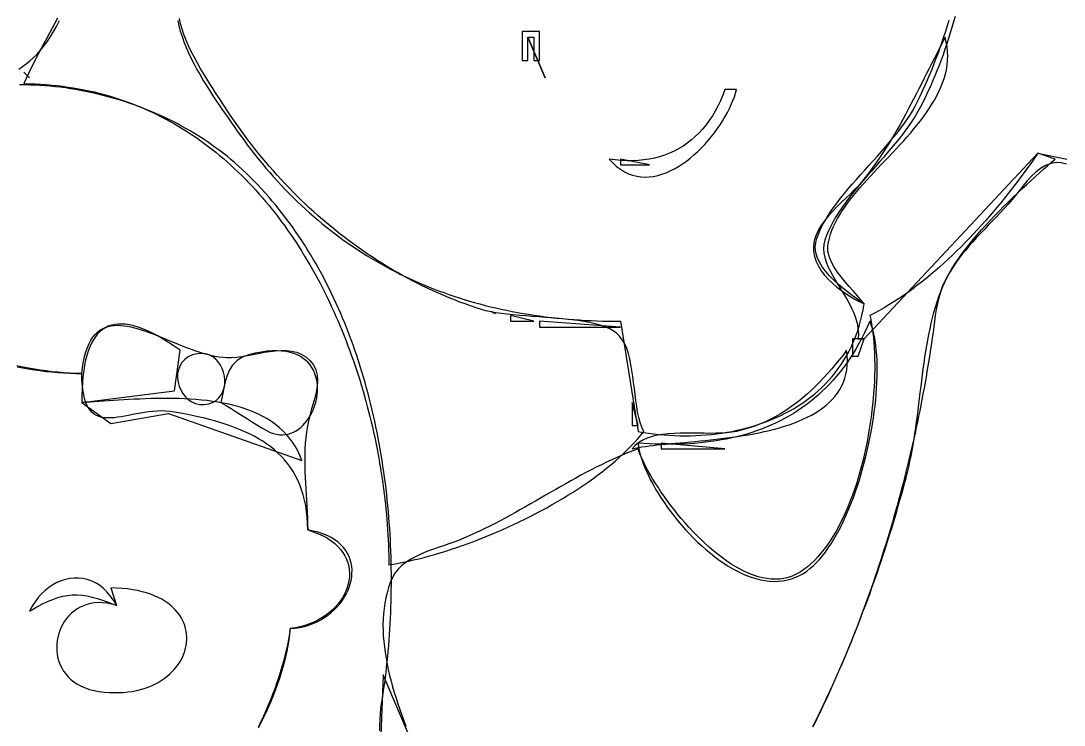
# Model space of a CAD drawing. Extents: x 0 to 1391, y 0 to 1579.
# Drawn here: x 331.5 to 511.5, y 420.3 to 541.8 of the extents above; entities that cross this region are included whole.
import ezdxf

# ---------------------------------------------------------------- set-up
doc = ezdxf.new("R2010")
doc.units = 0
for name, color, linetype in [('C11', 11, 'CONTINUOUS'), ('C13', 13, 'CONTINUOUS'), ('C141', 141, 'CONTINUOUS'), ('C17', 17, 'CONTINUOUS'), ('C21', 21, 'CONTINUOUS'), ('C213', 213, 'CONTINUOUS'), ('C23', 23, 'CONTINUOUS'), ('C231', 231, 'CONTINUOUS'), ('C250', 250, 'CONTINUOUS'), ('C251', 251, 'CONTINUOUS'), ('C27', 27, 'CONTINUOUS'), ('C33', 33, 'CONTINUOUS'), ('C35', 35, 'CONTINUOUS'), ('C41', 41, 'CONTINUOUS'), ('C43', 43, 'CONTINUOUS')]:
    doc.layers.add(name, color=color, linetype=linetype)

msp = doc.modelspace()

# ---------------------------------------------------------------- linework, layer by layer
at = {"layer": 'C11'}
for points in [[(507, 519), (506.475, 518.2384), (505.9379, 517.4719), (505.3889, 516.701), (504.8283, 515.9264), (504.2563, 515.1489), (503.673, 514.3691), (503.0788, 513.5878), (502.4739, 512.8056), (501.8585, 512.0231), (501.2328, 511.2412), (500.5971, 510.4604), (499.9516, 509.6815), (499.2965, 508.9051), (498.632, 508.132), (497.9585, 507.3628), (497.276, 506.5982), (496.5849, 505.839), (495.8854, 505.0857), (495.1776, 504.3391), (494.4619, 503.5999), (493.7385, 502.8688), (493.0076, 502.1464), (492.2693, 501.4334), (491.5241, 500.7306), (490.772, 500.0386), (490.0133, 499.3581), (489.2483, 498.6898), (488.4772, 498.0344), (487.7002, 497.3926), (486.9175, 496.765), (486.1294, 496.1524), (485.336, 495.5554), (484.5377, 494.9747), (483.7347, 494.4111), (482.9271, 493.8651), (482.1153, 493.3376), (481.2994, 492.8291), (480.4797, 492.3405), (479.6564, 491.8722), (478.8297, 491.4252), (478, 491), (478.1565, 490.2916), (478.2969, 489.5506), (478.4213, 488.7784), (478.5296, 487.9766), (478.6219, 487.1469), (478.698, 486.2908), (478.7581, 485.41), (478.802, 484.506), (478.8298, 483.5804), (478.8415, 482.6348), (478.8371, 481.6709), (478.8164, 480.6902), (478.7797, 479.6943), (478.7267, 478.6847), (478.6575, 477.6632), (478.5722, 476.6313), (478.4707, 475.5906), (478.3529, 474.5426), (478.2189, 473.4891), (478.0687, 472.4315), (477.9022, 471.3714), (477.7195, 470.3106), (477.5204, 469.2505), (477.3052, 468.1928), (477.0736, 467.139), (476.8257, 466.0908), (476.5615, 465.0497), (476.281, 464.0173), (475.9842, 462.9953), (475.671, 461.9853), (475.3415, 460.9887), (474.9956, 460.0073), (474.6333, 459.0426), (474.2547, 458.0962), (473.8596, 457.1697), (473.4482, 456.2647), (473.0203, 455.3828), (472.576, 454.5256), (472.1153, 453.6947), (471.6382, 452.8916), (471.1445, 452.1181), (470.6345, 451.3756), (470.1079, 450.6658), (469.5648, 449.9903), (469.0053, 449.3506), (468.4292, 448.7484), (467.8367, 448.1853), (467.2276, 447.6627), (466.6019, 447.1825), (465.9598, 446.7461), (465.2858, 446.3601), (464.5972, 446.0486), (463.8953, 445.8091), (463.1812, 445.6392), (462.456, 445.5364), (461.721, 445.4981), (460.9773, 445.522), (460.2262, 445.6055), (459.4688, 445.7461), (458.7063, 445.9415), (457.9398, 446.189), (457.1707, 446.4863), (456.3999, 446.8309), (455.6288, 447.2203), (454.8585, 447.6519), (454.0902, 448.1234), (453.3251, 448.6323), (452.5644, 449.1761), (451.8092, 449.7522), (451.0607, 450.3583), (450.3202, 450.9919), (449.5888, 451.6505), (448.8676, 452.3315), (448.1579, 453.0326), (447.4609, 453.7513), (446.7777, 454.485), (446.1095, 455.2314), (445.4575, 455.9879), (444.8229, 456.752), (444.2069, 457.5213), (443.6106, 458.2934), (443.0353, 459.0656), (442.4821, 459.8356), (441.9522, 460.6009), (441.4468, 461.3591), (440.967, 462.1075), (440.5141, 462.8438), (440.0893, 463.5655), (439.6937, 464.2701), (439.3285, 464.9551), (438.9948, 465.618), (438.694, 466.2565), (438.4271, 466.8679), (438.1954, 467.4499), (438, 468), (437.0787, 467.6529), (436.1637, 467.2895), (435.2544, 466.9104), (434.3507, 466.5168), (433.4519, 466.1095), (432.5579, 465.6895), (431.6682, 465.2577), (430.7824, 464.8151), (429.9002, 464.3625), (429.0212, 463.901), (428.145, 463.4315), (427.2713, 462.9549), (426.3997, 462.4722), (425.5298, 461.9842), (424.6613, 461.492), (423.7937, 460.9965), (422.9267, 460.4986), (422.06, 459.9992), (421.1931, 459.4994), (420.3257, 458.9999), (419.4574, 458.5019), (418.5879, 458.0062), (417.7167, 457.5137), (416.8435, 457.0255), (415.9679, 456.5424), (415.0896, 456.0653), (414.2082, 455.5953), (413.3233, 455.1332), (412.4345, 454.68), (411.5415, 454.2367), (410.6439, 453.8042), (409.7413, 453.3833), (408.8334, 452.9752), (407.9197, 452.5806), (407, 452.2006), (406.2091, 451.8991), (405.3517, 451.598), (404.4435, 451.291), (403.5002, 450.9721), (402.5375, 450.635), (401.5713, 450.2737), (400.6173, 449.882), (399.6912, 449.4539), (398.8088, 448.9831), (397.9858, 448.4636), (397.2381, 447.8891), (396.5812, 447.2537), (396.0311, 446.5512), (395.6034, 445.7754)], [(468.1918, 420.1234), (468.6342, 421.0144), (469.0721, 421.9071), (469.5057, 422.8018), (469.9349, 423.6983), (470.3597, 424.5966), (470.7802, 425.4968), (471.1964, 426.3989), (471.6084, 427.3028), (472.016, 428.2086), (472.4194, 429.1162), (472.8185, 430.0256), (473.2135, 430.9369), (473.6042, 431.85), (473.9908, 432.765), (474.3731, 433.6818), (474.7514, 434.6004), (475.1255, 435.5209), (475.4956, 436.4432), (475.8615, 437.3673), (476.2234, 438.2933), (476.5812, 439.221), (476.935, 440.1506), (477.2848, 441.082), (477.6306, 442.0152), (477.9724, 442.9502), (478.3103, 443.887), (478.6442, 444.8257), (478.9742, 445.7661), (479.3003, 446.7084), (479.6226, 447.6524), (479.9409, 448.5982), (480.2555, 449.5459), (480.5662, 450.4953), (480.8731, 451.4465), (481.1762, 452.3995), (481.4756, 453.3543), (481.7712, 454.3109), (482.0631, 455.2693), (482.3513, 456.2294), (482.6357, 457.1913), (482.9165, 458.155), (483.1937, 459.1204), (483.4672, 460.0877), (483.7371, 461.0567), (484.0034, 462.0274), (484.2662, 463), (484.502, 463.9169), (484.7223, 464.8471), (484.9283, 465.7896), (485.1212, 466.7435), (485.3021, 467.7079), (485.4721, 468.6818), (485.6325, 469.6643), (485.7844, 470.6544), (485.929, 471.6512), (486.0674, 472.6537), (486.2008, 473.6611), (486.3304, 474.6723), (486.4572, 475.6865), (486.5826, 476.7027), (486.7076, 477.7199), (486.8335, 478.7373), (486.9613, 479.7539), (487.0922, 480.7687), (487.2275, 481.7808), (487.3682, 482.7892), (487.5155, 483.7931), (487.6707, 484.7915), (487.8348, 485.7834), (488.009, 486.7679), (488.1945, 487.7441), (488.3925, 488.711), (488.604, 489.6677), (488.8304, 490.6133), (489.0727, 491.5468), (489.3321, 492.4672), (489.6097, 493.3737), (489.9068, 494.2653), (490.2245, 495.141), (490.564, 496), (490.9063, 496.7749), (491.2972, 497.5617), (491.734, 498.3587), (492.2139, 499.1647), (492.734, 499.9781), (493.2915, 500.7976), (493.8837, 501.6216), (494.5078, 502.4488), (495.1608, 503.2777), (495.8401, 504.1068), (496.5428, 504.9348), (497.2661, 505.7602), (498.0072, 506.5816), (498.7634, 507.3974), (499.5317, 508.2064), (500.3095, 509.007), (501.0938, 509.7978), (501.8819, 510.5773), (502.6711, 511.3442), (503.4584, 512.097), (504.2411, 512.8342), (505.0164, 513.5545), (505.7814, 514.2563), (506.5334, 514.9383), (507.2696, 515.599), (507.9872, 516.2369), (508.6833, 516.8507), (509.3551, 517.4388), (510, 518), (507, 519)], [(511.9502, 517.1365), (511.0611, 517.3277), (510.1697, 517.3788), (509.2148, 517.2375), (508.3072, 516.8907), (507.4453, 516.3741), (506.6277, 515.7232), (505.8529, 514.9739), (505.1195, 514.1617), (504.4262, 513.3225), (503.7714, 512.4919), (503.1537, 511.7055), (502.5717, 510.9992), (501.8904, 510.2236), (501.2034, 509.466), (500.513, 508.7236), (499.8216, 507.9939), (499.1316, 507.2743), (498.4453, 506.5622), (497.7652, 505.855), (497.0936, 505.1501), (496.4328, 504.4449), (495.7854, 503.7368), (495.1536, 503.0232), (494.5399, 502.3015), (493.9466, 501.569), (493.376, 500.8233), (492.8307, 500.0617), (492.3129, 499.2817), (491.8251, 498.4805), (491.3696, 497.6556), (490.9488, 496.8044), (490.5651, 495.9244), (490.2209, 495.0129), (489.9185, 494.0673), (489.6603, 493.085), (489.4488, 492.0634), (489.2863, 491)], [(489.2862, 491), (489.1623, 490.037), (489.0343, 489.0736), (488.902, 488.1096), (488.7656, 487.1452), (488.625, 486.1804), (488.4802, 485.2151), (488.3311, 484.2496), (488.1779, 483.2837), (488.0204, 482.3176), (487.8587, 481.3513), (487.6928, 480.3848), (487.5227, 479.4181), (487.3484, 478.4514), (487.1698, 477.4846), (486.987, 476.5178), (486.7999, 475.551), (486.6087, 474.5843), (486.4131, 473.6176), (486.2134, 472.6512), (486.0093, 471.6849), (485.8011, 470.7188), (485.5886, 469.753), (485.3718, 468.7875), (485.1507, 467.8224), (484.9254, 466.8577), (484.6959, 465.8933), (484.462, 464.9295), (484.2239, 463.9661), (483.9816, 463.0033), (483.7349, 462.0411), (483.4839, 461.0796), (483.2287, 460.1187), (482.9692, 459.1585), (482.7054, 458.199), (482.4373, 457.2404), (482.1649, 456.2826), (481.8882, 455.3256), (481.6072, 454.3696), (481.3219, 453.4145), (481.0322, 452.4604), (480.7383, 451.5074), (480.4401, 450.5554), (480.1375, 449.6045), (479.8306, 448.6548), (479.5194, 447.7063), (479.2038, 446.7591), (478.884, 445.8131), (478.5597, 444.8684), (478.2312, 443.9251), (477.8983, 442.9832), (477.5611, 442.0427), (477.2195, 441.1037), (476.8736, 440.1662), (476.5233, 439.2303), (476.1686, 438.2959), (475.8096, 437.3632), (475.4463, 436.4322), (475.0785, 435.503), (474.7064, 434.5754), (474.33, 433.6497), (473.9491, 432.7258), (473.5639, 431.8038), (473.1743, 430.8838), (472.7803, 429.9657), (472.3819, 429.0496), (471.9792, 428.1355), (471.572, 427.2235), (471.1604, 426.3137), (470.7445, 425.406), (470.3241, 424.5005), (469.8994, 423.5973), (469.4702, 422.6963), (469.0366, 421.7977), (468.5986, 420.9014), (468.1562, 420.0076)], [(395.6033, 445.7754), (395.2531, 444.925), (394.9492, 444.0599), (394.6899, 443.1808), (394.4738, 442.2886), (394.2994, 441.3842), (394.1651, 440.4685), (394.0694, 439.5423), (394.0109, 438.6065), (393.9879, 437.6619), (393.999, 436.7095), (394.0428, 435.75), (394.1175, 434.7844), (394.2219, 433.8135), (394.3543, 432.8382), (394.5132, 431.8593), (394.6971, 430.8777), (394.9045, 429.8944), (395.1339, 428.91), (395.3838, 427.9256), (395.6526, 426.942), (395.9389, 425.96), (396.2412, 424.9805), (396.5578, 424.0044), (396.8874, 423.0326), (397.2284, 422.0658), (397.5792, 421.1051), (397.9385, 420.1512)]]:
    msp.add_lwpolyline(points, dxfattribs=at)
at = {"layer": 'C13'}
for points in [[(393.4269, 419.3713), (393.4497, 420.3676), (393.4895, 421.3334), (393.5506, 422.2639), (393.6372, 423.1543), (393.7538, 424), (393.8944, 424.8899), (394.0293, 425.7849), (394.1582, 426.6847), (394.2813, 427.5893), (394.3984, 428.4986), (394.5095, 429.4122), (394.6146, 430.3302), (394.7136, 431.2523), (394.8064, 432.1785), (394.8931, 433.1085), (394.9735, 434.0422), (395.0477, 434.9795), (395.1156, 435.9202), (395.1771, 436.8643), (395.2321, 437.8114), (395.2808, 438.7615), (395.3229, 439.7145), (395.3585, 440.6701), (395.3875, 441.6283), (395.4099, 442.5889), (395.4256, 443.5518), (395.4346, 444.5167), (395.4368, 445.4836), (395.4322, 446.4524), (395.4207, 447.4228), (395.4024, 448.3947), (395.3771, 449.3679), (395.3448, 450.3425), (395.3054, 451.318), (395.259, 452.2945), (395.2055, 453.2718), (395.1447, 454.2498), (395.0768, 455.2282), (395.0016, 456.207), (394.9191, 457.1859), (394.8292, 458.165), (394.7319, 459.1439), (394.6272, 460.1226), (394.515, 461.1009), (394.3953, 462.0786), (394.268, 463.0557), (394.1331, 464.0319), (393.9905, 465.0072), (393.8401, 465.9814), (393.682, 466.9542), (393.5162, 467.9257), (393.3424, 468.8956), (393.1608, 469.8638), (392.9712, 470.8301), (392.7737, 471.7944), (392.5681, 472.7566), (392.3544, 473.7165), (392.1326, 474.6739), (391.9027, 475.6288), (391.6645, 476.5809), (391.4181, 477.5301), (391.1634, 478.4763), (390.9003, 479.4193), (390.6289, 480.359), (390.349, 481.2953), (390.0606, 482.2279), (389.7637, 483.1567), (389.4582, 484.0816), (389.1441, 485.0025), (388.8213, 485.9192), (388.4899, 486.8315), (388.1497, 487.7393), (387.8007, 488.6425), (387.4428, 489.5409), (387.076, 490.4344), (386.7004, 491.3227), (386.3157, 492.2059), (385.922, 493.0836), (385.5193, 493.9559), (385.1074, 494.8224), (384.6864, 495.6832), (384.2562, 496.538), (383.8167, 497.3866), (383.3679, 498.2291), (382.9098, 499.0651), (382.4423, 499.8945), (381.9654, 500.7173), (381.479, 501.5332), (380.9831, 502.3421), (380.4776, 503.1439), (379.9625, 503.9384), (379.4378, 504.7255), (378.9033, 505.5049), (378.3591, 506.2767), (377.8051, 507.0406), (377.2413, 507.7965), (376.6676, 508.5442), (376.084, 509.2836), (375.4904, 510.0145), (374.8868, 510.7368), (374.2731, 511.4504), (373.6493, 512.1551), (373.0154, 512.8507), (372.3712, 513.5372), (371.7169, 514.2143), (371.0522, 514.8819), (370.3772, 515.5399), (369.6918, 516.1881), (368.9961, 516.8264), (368.3689, 517.3825), (367.7297, 517.9289), (367.0787, 518.4656), (366.4161, 518.9923), (365.7423, 519.5091), (365.0576, 520.0157), (364.3622, 520.5122), (363.6566, 520.9983), (362.9409, 521.4739), (362.2155, 521.9391), (361.4807, 522.3936), (360.7368, 522.8373), (359.984, 523.2702), (359.2227, 523.6922), (358.4533, 524.103), (357.6759, 524.5027), (356.8908, 524.8912), (356.0985, 525.2682), (355.2991, 525.6337), (354.4931, 525.9877), (353.6806, 526.3299), (352.862, 526.6603), (352.0375, 526.9788), (351.2076, 527.2853), (350.3724, 527.5797), (349.5324, 527.8618), (348.6877, 528.1316), (347.8387, 528.3889), (346.9857, 528.6337), (346.1289, 528.8658), (345.2688, 529.0851), (344.4055, 529.2916), (343.5395, 529.485), (342.6709, 529.6654), (341.8001, 529.8326), (340.9274, 529.9865), (340.0531, 530.127), (339.1774, 530.254), (338.3008, 530.3674), (337.4234, 530.467), (336.5457, 530.5528), (335.6678, 530.6247), (334.7901, 530.6825), (333.9129, 530.7261), (333.0365, 530.7556), (332.1612, 530.7706), (331.2872, 530.7712)], [(330.8377, 482.1445), (331.8348, 481.9575), (332.8348, 481.7855), (333.8377, 481.629), (334.844, 481.4885), (335.8538, 481.3646), (336.8673, 481.2579), (337.8848, 481.1687), (338.9066, 481.0979), (339.9329, 481.0457), (340.9639, 481.0129), (342, 481), (342.1316, 482.0662), (342.2969, 483.046), (342.4948, 483.9424), (342.7243, 484.7581), (342.9845, 485.496), (343.2744, 486.1589), (343.5929, 486.7497), (343.9389, 487.2711), (344.3117, 487.726), (344.71, 488.1173), (345.133, 488.4478), (345.5796, 488.7203), (346.0488, 488.9376), (346.5396, 489.1027), (347.051, 489.2182), (347.582, 489.2872), (348.1316, 489.3123), (348.6988, 489.2964), (349.2826, 489.2424), (349.882, 489.1531), (350.496, 489.0314), (351.1236, 488.88), (351.7637, 488.7018), (352.4154, 488.4997), (353.0777, 488.2764), (353.7496, 488.0349), (354.4301, 487.7779), (355.1181, 487.5082), (355.8127, 487.2288), (356.5128, 486.9424), (357.2175, 486.6519), (357.9257, 486.3602), (358.6365, 486.07), (359.3489, 485.7842), (360.0618, 485.5056), (360.7742, 485.237), (361.4852, 484.9814), (362.1937, 484.7415), (362.8987, 484.5201), (363.5993, 484.3202), (364.2944, 484.1445), (364.983, 483.9958), (365.6641, 483.8771), (366.3368, 483.7911), (367, 483.7407), (367.8398, 483.7412), (368.7188, 483.8113), (369.6304, 483.9351), (370.5678, 484.0968), (371.5244, 484.2806), (372.4933, 484.4709), (373.468, 484.6518), (374.4418, 484.8076), (375.4078, 484.9225), (376.3595, 484.9808), (377.2901, 484.9666), (378.193, 484.8643), (379.0614, 484.6579), (379.8886, 484.3319), (380.6679, 483.8704), (381.3927, 483.2577), (382.0135, 482.4765), (382.4159, 481.6206), (382.6304, 480.7059), (382.6874, 479.7485), (382.6172, 478.7643), (382.4503, 477.7692), (382.2172, 476.7792), (381.9482, 475.8104), (381.6737, 474.8786), (381.4243, 474), (381.1731, 472.9786), (380.9668, 471.9655), (380.8019, 470.9596), (380.675, 469.9599), (380.5826, 468.9654), (380.5213, 467.9751), (380.4876, 466.9881), (380.4782, 466.0033), (380.4895, 465.0198), (380.5181, 464.0365), (380.5606, 463.0525), (380.6136, 462.0668), (380.6735, 461.0784), (380.737, 460.0862), (380.8006, 459.0894), (380.8609, 458.0868), (380.9144, 457.0776), (380.9577, 456.0607), (380.9874, 455.0352), (381, 454), (381.9599, 453.6985), (382.8458, 453.3576), (383.659, 452.98), (384.4007, 452.5682), (385.0722, 452.1249), (385.6748, 451.6527), (386.2098, 451.1542), (386.6784, 450.632), (387.0818, 450.0887), (387.4214, 449.527), (387.6985, 448.9493), (387.9142, 448.3585), (388.0699, 447.757), (388.1668, 447.1475), (388.2063, 446.5326), (388.1895, 445.915), (388.1177, 445.2971), (387.9922, 444.6817), (387.8144, 444.0713), (387.5853, 443.4686), (387.3064, 442.8762), (386.9789, 442.2967), (386.604, 441.7326), (386.1831, 441.1867), (385.7173, 440.6616), (385.208, 440.1597), (384.6565, 439.6838), (384.0639, 439.2365), (383.4317, 438.8204), (382.7609, 438.438), (382.053, 438.0921), (381.3092, 437.7852), (380.5307, 437.5199), (379.7188, 437.2988), (378.8748, 437.1247), (378, 437), (377.8516, 436.0645), (377.6827, 435.1253), (377.4936, 434.183), (377.2845, 433.238), (377.056, 432.2909), (376.8084, 431.3421), (376.5421, 430.3923), (376.2574, 429.4418), (375.9548, 428.4913), (375.6346, 427.5412), (375.2972, 426.592), (374.9429, 425.6443), (374.5722, 424.6986), (374.1855, 423.7554), (373.7831, 422.8152), (373.3654, 421.8785), (372.9327, 420.9458), (372.4855, 420.0177)]]:
    msp.add_lwpolyline(points, dxfattribs=at)
at = {"layer": 'C141'}
msp.add_lwpolyline([(331.1224, 533.5141), (331.771, 533.9416), (332.4072, 534.4063), (333.0313, 534.9117), (333.6437, 535.4614), (334.2448, 536.0591), (334.8348, 536.7084), (335.4142, 537.4129), (335.9833, 538.1761), (336.5424, 539.0017), (337.092, 539.8932), (337.6323, 540.8544), (338.1637, 541.8888)], dxfattribs=at)
at = {"layer": 'C17'}
for points in [[(470.77, 503), (470.8748, 503.6814), (471.0268, 504.3601), (471.2236, 505.0363), (471.4632, 505.7102), (471.7434, 506.3822), (472.0619, 507.0523), (472.4167, 507.7208), (472.8056, 508.388), (473.2263, 509.054), (473.6768, 509.7192), (474.1548, 510.3836), (474.6583, 511.0476), (475.1849, 511.7114), (475.7327, 512.3752), (476.2993, 513.0392), (476.8826, 513.7037), (477.4805, 514.3688), (478.0908, 515.0348), (478.7114, 515.702), (479.34, 516.3705), (479.9745, 517.0406), (480.6127, 517.7125), (481.2524, 518.3865), (481.8916, 519.0627), (482.528, 519.7414), (483.1594, 520.4228), (483.7837, 521.1071), (484.3988, 521.7946), (485.0024, 522.4855), (485.5924, 523.18), (486.1666, 523.8784), (486.7229, 524.5808), (487.259, 525.2875), (487.7729, 525.9987), (488.2623, 526.7147), (488.7251, 527.4356), (489.1592, 528.1618), (489.5622, 528.8933), (489.9322, 529.6305), (490.2669, 530.3736), (490.5641, 531.1228), (490.8217, 531.8783), (491.0376, 532.6404), (491.2095, 533.4092), (491.3352, 534.1851), (491.4127, 534.9682), (491.4397, 535.7587), (491.4141, 536.5569), (491.3337, 537.3631), (491.1964, 538.1773), (491, 539)], [(491, 539), (490.5266, 538.1053), (490.06, 537.2108), (489.599, 536.3167), (489.1428, 535.4233), (488.6904, 534.5307), (488.2409, 533.6393), (487.7934, 532.7492), (487.3469, 531.8607), (486.9004, 530.9741), (486.453, 530.0896), (486.0039, 529.2073), (485.5519, 528.3277), (485.0963, 527.4508), (484.6361, 526.5771), (484.1702, 525.7066), (483.6978, 524.8396), (483.218, 523.9764), (482.7298, 523.1172), (482.2322, 522.2623), (481.7243, 521.4118), (481.2052, 520.5661), (480.674, 519.7254), (480.1296, 518.8899), (479.5712, 518.0599), (478.9978, 517.2355), (478.4084, 516.4171), (477.8022, 515.6049), (477.1782, 514.7991), (476.5355, 514)], [(476.5354, 514), (475.9589, 513.3396), (475.3067, 512.6575), (474.597, 511.9543), (473.8482, 511.2306), (473.0787, 510.4869), (472.3069, 509.724), (471.5512, 508.9424), (470.83, 508.1428), (470.1616, 507.3257), (469.5644, 506.4917), (469.0569, 505.6416), (468.6574, 504.7758), (468.3844, 503.8951), (468.2561, 503), (468.2785, 502.088), (468.4391, 501.2025), (468.7243, 500.3454), (469.1208, 499.5187), (469.6152, 498.7244), (470.1941, 497.9645), (470.8442, 497.241), (471.552, 496.5558), (472.3043, 495.9109), (473.0875, 495.3084), (473.8883, 494.7501), (474.6933, 494.2382), (475.4892, 493.7745), (476.2625, 493.3611), (477, 493), (476.4757, 493.6903), (475.8588, 494.4226), (475.1772, 495.192), (474.4591, 495.9937), (473.7326, 496.823), (473.0256, 497.6751), (472.3665, 498.5453), (471.7831, 499.4287), (471.3037, 500.3207), (470.9564, 501.2164), (470.7691, 502.111), (470.7701, 503)]]:
    msp.add_lwpolyline(points, dxfattribs=at)
at = {"layer": 'C21'}
for points in [[(358.5953, 541.8728), (358.7772, 540.9746), (359.0158, 540.0594), (359.3067, 539.1304), (359.6452, 538.1907), (360.0269, 537.2433), (360.4472, 536.2915), (360.9015, 535.3383), (361.3854, 534.3869), (361.8943, 533.4403), (362.4237, 532.5018), (362.969, 531.5743), (363.5257, 530.6612), (364.0892, 529.7654), (364.6551, 528.89), (365.2187, 528.0384), (365.7756, 527.2134), (366.3213, 526.4183), (366.8511, 525.6562), (367.3605, 524.9302), (367.8451, 524.2434), (368.3002, 523.5989), (368.7214, 523), (369.3325, 522.1375), (369.9495, 521.2875), (370.5725, 520.4499), (371.2014, 519.6247), (371.8362, 518.8118), (372.4768, 518.0113), (373.1234, 517.2229), (373.7757, 516.4468), (374.434, 515.6829), (375.098, 514.931), (375.7678, 514.1913), (376.4434, 513.4636), (377.1247, 512.7479), (377.8118, 512.0442), (378.5046, 511.3524), (379.2031, 510.6725), (379.9074, 510.0044), (380.6172, 509.3482), (381.3328, 508.7037), (382.054, 508.0709), (382.7808, 507.4498), (383.5132, 506.8403), (384.2512, 506.2424), (384.9948, 505.6561), (385.7439, 505.0813), (386.4986, 504.518), (387.2588, 503.9661), (388.0245, 503.4255), (388.7956, 502.8964), (389.5723, 502.3785), (390.3544, 501.8719), (391.1419, 501.3766), (391.9349, 500.8924), (392.7332, 500.4194), (393.537, 499.9575), (394.3461, 499.5066), (395.1605, 499.0668), (395.9803, 498.6379), (396.8054, 498.22), (397.6358, 497.813), (398.4715, 497.4168), (399.3124, 497.0315), (400.1586, 496.657), (401.01, 496.2931), (401.8666, 495.94), (402.7285, 495.5975), (403.5955, 495.2657), (404.4677, 494.9444), (405.345, 494.6336), (406.2274, 494.3333), (407.115, 494.0435), (408.0076, 493.7641), (408.9053, 493.4951), (409.8081, 493.2363), (410.7159, 492.9879), (411.6288, 492.7497), (412.5466, 492.5217), (413.4694, 492.3039), (414.3973, 492.0962), (415.33, 491.8986), (416.2677, 491.711), (417.2104, 491.5334), (418.1579, 491.3658), (419.1103, 491.2081), (420.0676, 491.0603), (421.0298, 490.9223), (421.9968, 490.7941), (422.9686, 490.6756), (423.9452, 490.5669), (424.9266, 490.4678), (425.9127, 490.3783), (426.9037, 490.2985), (427.8993, 490.2282), (428.8997, 490.1674), (429.9047, 490.1161), (430.9145, 490.0741), (431.9289, 490.0416), (432.9479, 490.0184), (433.9716, 490.0046), (435, 490), (438, 471), (438.8883, 470.8444), (439.782, 470.7065), (440.6801, 470.5865), (441.5822, 470.4844), (442.4874, 470.4005), (443.3952, 470.3347), (444.3048, 470.2873), (445.2156, 470.2584), (446.1269, 470.248), (447.0379, 470.2564), (447.9481, 470.2836), (448.8568, 470.3297), (449.7632, 470.3949), (450.6667, 470.4794), (451.5666, 470.5831), (452.4622, 470.7063), (453.3529, 470.8491), (454.238, 471.0115), (455.1168, 471.1938), (455.9886, 471.3961), (456.8527, 471.6183), (457.7085, 471.8608), (458.5553, 472.1236), (459.3924, 472.4069), (460.2191, 472.7107), (461.0348, 473.0351), (461.8387, 473.3804), (462.6302, 473.7467), (463.4086, 474.1339), (464.1733, 474.5424), (464.9235, 474.9721), (465.6586, 475.4233), (466.3779, 475.896), (467.0808, 476.3904), (467.7664, 476.9066), (468.4343, 477.4447), (469.0836, 478.0049), (469.7137, 478.5872), (470.3239, 479.1918), (470.9136, 479.8188), (471.4821, 480.4684), (472.0286, 481.1406), (472.5526, 481.8356), (473.0533, 482.5535), (473.53, 483.2944), (473.9822, 484.0585), (474.409, 484.8459), (474.8099, 485.6566), (475.184, 486.4909), (475.5309, 487.3489), (475.8497, 488.2306), (476.1399, 489.1362), (476.4007, 490.0658), (476.6314, 491.0195), (476.8314, 491.9975), (477, 493), (476.3837, 493.4345), (475.6932, 493.9262), (474.9477, 494.4706), (474.1664, 495.0635), (473.3684, 495.7008), (472.5727, 496.3781), (471.7987, 497.0912), (471.0653, 497.8358), (470.3918, 498.6078), (469.7974, 499.4029), (469.3011, 500.2167), (468.9221, 501.0452), (468.6796, 501.884), (468.5926, 502.7288), (468.6805, 503.5756), (468.8683, 504.3006), (469.1205, 505.037), (469.4329, 505.784), (469.8016, 506.5407), (470.2224, 507.3063), (470.6912, 508.0801), (471.2039, 508.8613), (471.7565, 509.6489), (472.3449, 510.4423), (472.965, 511.2406), (473.6128, 512.0431), (474.2841, 512.8488), (474.9748, 513.657), (475.6809, 514.467), (476.3983, 515.2778), (477.123, 516.0887), (477.8508, 516.8989), (478.5776, 517.7076), (479.2994, 518.514), (480.0121, 519.3172), (480.7116, 520.1165), (481.3939, 520.911), (482.0548, 521.7), (482.6903, 522.4827), (483.2963, 523.2581), (483.8687, 524.0256), (484.4034, 524.7844), (484.8963, 525.5336), (485.3434, 526.2723), (485.7407, 527), (486.2106, 527.9289), (486.6663, 528.8584), (487.1079, 529.7886), (487.5355, 530.7195), (487.9495, 531.6511), (488.35, 532.5834), (488.7373, 533.5165), (489.1115, 534.4505), (489.473, 535.3853), (489.8218, 536.3211), (490.1583, 537.2577), (490.4826, 538.1954), (490.795, 539.134), (491.0956, 540.0737), (491.3847, 541.0145), (491.6625, 541.9564)], [(418, 540), (418, 535), (419, 535), (419, 539), (420, 539), (420, 535), (421, 535), (421, 540), (418, 540)], [(416, 491), (416, 490), (420, 490), (416, 491)], [(478, 490), (477.5567, 489.006), (477.0972, 488.0396), (476.6215, 487.1006), (476.1299, 486.1887), (475.6226, 485.3035), (475.0998, 484.4449), (474.5618, 483.6125), (474.0087, 482.8062), (473.4407, 482.0256), (472.8581, 481.2704), (472.2611, 480.5404), (471.6498, 479.8354), (471.0246, 479.155), (470.3856, 478.499), (469.733, 477.8672), (469.0671, 477.2591), (468.388, 476.6747), (467.696, 476.1136), (466.9913, 475.5756), (466.2741, 475.0603), (465.5446, 474.5675), (464.803, 474.097), (464.0496, 473.6485), (463.2845, 473.2217), (462.508, 472.8164), (461.7203, 472.4322), (460.9215, 472.0689), (460.112, 471.7263), (459.2919, 471.404), (458.4614, 471.1019), (457.6207, 470.8196), (456.7702, 470.5568), (455.9099, 470.3134), (455.04, 470.089), (454.1609, 469.8834), (453.2727, 469.6963), (452.3757, 469.5274), (451.4699, 469.3764), (450.5557, 469.2432), (449.6333, 469.1274), (448.7029, 469.0288), (447.7647, 468.947), (446.8188, 468.8819), (445.8656, 468.8332), (444.9053, 468.8005), (443.9379, 468.7837), (442.9639, 468.7824), (441.9833, 468.7964), (440.9964, 468.8254), (440.0034, 468.8692), (439.0045, 468.9275), (438, 469), (438.0891, 468.3714), (438.2193, 467.7176), (438.3895, 467.0407), (438.5984, 466.3428), (438.8447, 465.6261), (439.1273, 464.8927), (439.4449, 464.1446), (439.7962, 463.3841), (440.18, 462.6131), (440.5951, 461.834), (441.0403, 461.0486), (441.5142, 460.2593), (442.0158, 459.4681), (442.5437, 458.6771), (443.0967, 457.8885), (443.6736, 457.1044), (444.2731, 456.3268), (444.8941, 455.558), (445.5352, 454.8), (446.1952, 454.0549), (446.873, 453.325), (447.5672, 452.6122), (448.2767, 451.9188), (449.0002, 451.2468), (449.7364, 450.5983), (450.4841, 449.9756), (451.2422, 449.3806), (452.0093, 448.8156), (452.7843, 448.2826), (453.5658, 447.7838), (454.3527, 447.3212), (455.1437, 446.8971), (455.9376, 446.5135), (456.7332, 446.1725), (457.5292, 445.8764), (458.3244, 445.6271), (459.1175, 445.4268), (459.9074, 445.2776), (460.6927, 445.1817), (461.4722, 445.1412), (462.2448, 445.1582), (463.0092, 445.2348), (463.7641, 445.3731), (464.5083, 445.5753), (465.2406, 445.8435), (465.9598, 446.1798)], [(465.9598, 446.1797), (466.5384, 446.5104), (467.1083, 446.8939), (467.6691, 447.3283), (468.2205, 447.8116), (468.7622, 448.3419), (469.2939, 448.9172), (469.8153, 449.5356), (470.3261, 450.1952), (470.826, 450.894), (471.3147, 451.6301), (471.792, 452.4015), (472.2574, 453.2063), (472.7107, 454.0426), (473.1516, 454.9085), (473.5799, 455.8019), (473.9951, 456.721), (474.397, 457.6638), (474.7853, 458.6284), (475.1598, 459.6129), (475.52, 460.6152), (475.8657, 461.6336), (476.1966, 462.6659), (476.5124, 463.7104), (476.8128, 464.765), (477.0974, 465.8279), (477.3661, 466.897), (477.6185, 467.9705), (477.8542, 469.0463), (478.073, 470.1227), (478.2747, 471.1976), (478.4588, 472.2691), (478.6251, 473.3352), (478.7733, 474.3941), (478.903, 475.4437), (479.0141, 476.4822), (479.1061, 477.5076), (479.1788, 478.518), (479.2319, 479.5114), (479.2651, 480.4859), (479.278, 481.4395), (479.2705, 482.3704), (479.2421, 483.2765), (479.1926, 484.156), (479.1216, 485.0069), (479.029, 485.8273), (478.9143, 486.6152), (478.7773, 487.3687), (478.6176, 488.0859), (478.4351, 488.7648), (478.2293, 489.4034), (478, 490)], [(342, 476), (347.0193, 472.348), (357, 474.0802), (380, 466), (379.6558, 466.8613), (379.2667, 467.677), (378.8343, 468.4481), (378.3601, 469.1759), (377.8459, 469.8614), (377.2933, 470.506), (376.7039, 471.1106), (376.0795, 471.6766), (375.4216, 472.205), (374.732, 472.6971), (374.0123, 473.154), (373.264, 473.5768), (372.489, 473.9668), (371.6888, 474.3251), (370.8651, 474.6528), (370.0196, 474.9512), (369.1539, 475.2213), (368.2696, 475.4645), (367.3685, 475.6818), (366.4521, 475.8743), (365.5222, 476.0434), (364.5803, 476.19), (363.6282, 476.3155), (362.6675, 476.421), (361.6998, 476.5075), (360.7268, 476.5764), (359.7502, 476.6287), (358.7715, 476.6657), (357.7926, 476.6885), (356.8149, 476.6982), (355.8403, 476.6961), (354.8702, 476.6832), (353.9065, 476.6609), (352.9506, 476.6301), (352.0044, 476.5922), (351.0694, 476.5482), (350.1473, 476.4994), (349.2398, 476.4469), (348.3485, 476.3918), (347.475, 476.3354), (346.6211, 476.2787), (345.7883, 476.223), (344.9783, 476.1695), (344.1929, 476.1192), (343.4336, 476.0735), (342.702, 476.0333), (342, 476)], [(437, 476), (437, 472), (438, 472), (437, 476)], [(347, 444), (348, 441), (347.1855, 441.2215), (346.3985, 441.3712), (345.64, 441.4522), (344.9107, 441.4679), (344.2113, 441.4215), (343.5428, 441.3163), (342.906, 441.1555), (342.3016, 440.9425), (341.7305, 440.6805), (341.1935, 440.3728), (340.6915, 440.0227), (340.2252, 439.6334), (339.7954, 439.2083), (339.403, 438.7506), (339.0488, 438.2636), (338.7337, 437.7505), (338.4583, 437.2146), (338.2237, 436.6593), (338.0304, 436.0878), (337.8795, 435.5033), (337.7717, 434.9092), (337.7078, 434.3087), (337.6886, 433.7051), (337.715, 433.1016), (337.7878, 432.5017), (337.9077, 431.9084), (338.0757, 431.3252), (338.2925, 430.7552), (338.5589, 430.2018), (338.8759, 429.6682), (339.2441, 429.1577), (339.6644, 428.6737), (340.1376, 428.2193), (340.6646, 427.7978), (341.2461, 427.4125), (341.883, 427.0668), (342.5761, 426.7638), (343.3262, 426.5069), (344.1341, 426.2993), (345.0007, 426.1443)], [(345.0007, 426.1442), (345.8895, 426.0359), (346.7551, 425.9668), (347.5972, 425.9354), (348.4155, 425.9405), (349.2094, 425.9807), (349.9787, 426.0548), (350.7231, 426.1613), (351.442, 426.2991), (352.1353, 426.4668), (352.8024, 426.6631), (353.4432, 426.8866), (354.057, 427.1361), (354.6437, 427.4103), (355.2029, 427.7078), (355.7342, 428.0273), (356.2371, 428.3676), (356.7115, 428.7272), (357.1568, 429.105), (357.5727, 429.4995), (357.959, 429.9095), (358.3151, 430.3337), (358.6408, 430.7707), (358.9356, 431.2193), (359.1992, 431.6781), (359.4313, 432.1458), (359.6315, 432.6211), (359.7993, 433.1028), (359.9346, 433.5893), (360.0368, 434.0796), (360.1056, 434.5722), (360.1407, 435.0659), (360.1417, 435.5593), (360.1082, 436.0512), (360.0398, 436.5401), (359.9363, 437.0249), (359.7972, 437.5041), (359.6221, 437.9766), (359.4108, 438.4409), (359.1628, 438.8957), (358.8777, 439.3398), (358.5553, 439.7719), (358.1951, 440.1905), (357.7968, 440.5945), (357.36, 440.9825), (356.8844, 441.3531), (356.3696, 441.7052), (355.8151, 442.0373), (355.2208, 442.3482), (354.5861, 442.6365), (353.9107, 442.9009), (353.1943, 443.1402), (352.4366, 443.353), (351.637, 443.538), (350.7953, 443.6938), (349.9111, 443.8193), (348.9841, 443.913), (348.0138, 443.9736), (347, 444)], [(394, 429), (393, 402), (403, 408), (394, 429)]]:
    msp.add_lwpolyline(points, dxfattribs=at)
at = {"layer": 'C213'}
msp.add_lwpolyline([(361.1435, 484.1991), (360.387, 483.8484), (359.7687, 483.3997), (359.2824, 482.8686), (358.9223, 482.271), (358.6826, 481.6225), (358.5575, 480.9391), (358.541, 480.2364), (358.6273, 479.5303), (358.8105, 478.8365), (359.0849, 478.1708), (359.4445, 477.549), (359.8835, 476.9869), (360.396, 476.5003), (360.9761, 476.1049), (361.6181, 475.8165), (362.3161, 475.651), (363.0641, 475.624), (363.8565, 475.7515), (364.574, 476.007), (365.1816, 476.3646), (365.6824, 476.8102), (366.08, 477.3296), (366.3776, 477.9089), (366.5787, 478.5338), (366.6866, 479.1904), (366.7047, 479.8646), (366.6363, 480.5422), (366.4848, 481.2092), (366.2537, 481.8516), (365.9463, 482.4551), (365.5658, 483.0059), (365.1158, 483.4897), (364.5996, 483.8926), (364.0206, 484.2003), (363.3821, 484.3989), (362.6875, 484.4743), (361.9401, 484.4123), (361.1435, 484.199)], dxfattribs=at)
at = {"layer": 'C23'}
msp.add_lwpolyline([(421, 490), (421, 489), (435, 489), (421, 490)], dxfattribs=at)
at = {"layer": 'C231'}
for points in [[(342, 476), (358, 478), (359, 485), (357.977, 485.7079), (356.988, 486.3552), (356.0327, 486.9421), (355.1109, 487.4688), (354.2224, 487.9353), (353.3669, 488.3418), (352.5444, 488.6885), (351.7545, 488.9756), (350.997, 489.2031), (350.2718, 489.3713), (349.5786, 489.4803), (348.9173, 489.5302), (348.2876, 489.5212), (347.6893, 489.4535), (347.1222, 489.3272), (346.5861, 489.1424), (346.0808, 488.8994), (345.606, 488.5983), (345.1617, 488.2391), (344.7475, 487.8222), (344.3633, 487.3476), (344.0088, 486.8155), (343.6839, 486.226), (343.3883, 485.5793), (343.1218, 484.8756), (342.8843, 484.1149), (342.6754, 483.2975), (342.4951, 482.4236), (342.343, 481.4932), (342.2191, 480.5065), (342.123, 479.4636), (342.0546, 478.3648), (342.0136, 477.2102), (342, 476)], [(366, 476), (366.9033, 475.481), (367.795, 474.9418), (368.6785, 474.3886), (369.5572, 473.8272), (370.4345, 473.2639), (371.314, 472.7047), (372.1989, 472.1557), (373.0928, 471.623), (373.9992, 471.1126), (374.5484, 470.8458), (375.0891, 470.6456), (375.6203, 470.5092), (376.1408, 470.4337), (376.6496, 470.4162), (377.1456, 470.4541), (377.6277, 470.5444), (378.0947, 470.6843), (378.5457, 470.871), (378.9795, 471.1016), (379.395, 471.3734), (379.7912, 471.6834), (380.1669, 472.029), (380.5211, 472.4072), (380.8527, 472.8152), (381.1606, 473.2502), (381.4437, 473.7093), (381.7008, 474.1898), (381.931, 474.6888), (382.1332, 475.2035), (382.3062, 475.731), (382.4489, 476.2686), (382.5603, 476.8134), (382.6393, 477.3625), (382.6848, 477.9132), (382.6957, 478.4625), (382.6709, 479.0078), (382.6094, 479.5461), (382.5099, 480.0747), (382.3715, 480.5907), (382.1931, 481.0912), (381.9736, 481.5735), (381.7118, 482.0347), (381.4067, 482.4721), (381.0573, 482.8826), (380.6623, 483.2636), (380.2208, 483.6123), (379.7316, 483.9257), (379.1937, 484.2011), (378.6059, 484.4356), (377.9672, 484.6264), (377.2765, 484.7706), (376.5326, 484.8656), (375.7346, 484.9083), (374.8813, 484.896), (373.9717, 484.8259), (373.0046, 484.6952), (371.908, 484.493), (370.8117, 484.2093), (369.7644, 483.8009), (368.8152, 483.2247), (368.0131, 482.4375), (367.4451, 481.5216), (367.0217, 480.4726), (366.7042, 479.3432), (366.4539, 478.1861), (366.2321, 477.0541), (366, 476)]]:
    msp.add_lwpolyline(points, dxfattribs=at)
at = {"layer": 'C250'}
msp.add_lwpolyline([(474, 485), (473.3709, 484.1849), (472.7336, 483.3811), (472.0872, 482.5899), (471.431, 481.8125), (470.764, 481.0501), (470.0855, 480.3038), (469.3948, 479.5749), (468.691, 478.8646), (467.9733, 478.1741), (467.2409, 477.5047), (466.493, 476.8574), (465.7289, 476.2336), (464.9477, 475.6345), (464.1486, 475.0611), (463.3309, 474.5149), (462.4937, 473.9969), (461.6363, 473.5083), (460.7578, 473.0505), (459.8574, 472.6245), (458.9344, 472.2317), (457.988, 471.8731), (457.0173, 471.5501), (456.0215, 471.2637), (455, 471.0154), (454.1954, 470.87), (453.3307, 470.7705), (452.414, 470.709), (451.4539, 470.6778), (450.4587, 470.6692), (449.4367, 470.6755), (448.3963, 470.689), (447.3458, 470.7019), (446.2936, 470.7064), (445.2481, 470.695), (444.2177, 470.6598), (443.2107, 470.5931), (442.2354, 470.4873), (441.3002, 470.3345), (440.4135, 470.1271), (439.5837, 469.8573), (438.819, 469.5174), (438.128, 469.0997), (437.5188, 468.5964), (437, 468), (437.5109, 468.1129), (438.06, 468.2185), (438.6455, 468.3175), (439.2656, 468.4107), (439.9184, 468.4988), (440.6021, 468.5828), (441.3149, 468.6633), (442.055, 468.7412), (442.8206, 468.8173), (443.6098, 468.8924), (444.4208, 468.9672), (445.2518, 469.0426), (446.101, 469.1193), (446.9665, 469.1982), (447.8466, 469.28), (448.7395, 469.3656), (449.6432, 469.4557), (450.556, 469.5512), (451.4761, 469.6528), (452.4016, 469.7613), (453.3307, 469.8776), (454.2617, 470.0023), (455.1926, 470.1364), (456.1217, 470.2806), (457.0472, 470.4358), (457.9672, 470.6026), (458.8799, 470.7819), (459.7835, 470.9746), (460.6762, 471.1813), (461.5561, 471.4029), (462.4214, 471.6402), (463.2704, 471.894), (464.1012, 472.1651), (464.9119, 472.4542), (465.7008, 472.7622), (466.4661, 473.0899), (467.2058, 473.4381), (467.9183, 473.8075), (468.6016, 474.1989), (469.254, 474.6132), (469.8736, 475.0512), (470.4587, 475.5136), (471.0073, 476.0013), (471.5178, 476.515), (471.9882, 477.0555), (472.4167, 477.6237), (472.8016, 478.2202), (473.141, 478.846), (473.4331, 479.5018), (473.676, 480.1885), (473.868, 480.9067), (474.0072, 481.6574), (474.0918, 482.4412), (474.12, 483.2591), (474.09, 484.1117), (474, 485)], dxfattribs=at)
at = {"layer": 'C251'}
msp.add_lwpolyline([(332, 533), (333, 532), (332, 533)], dxfattribs=at)
at = {"layer": 'C27'}
for points in [[(337.8498, 542.2987), (337.3842, 541.4262), (336.9134, 540.5561), (336.4397, 539.6879), (335.9652, 538.8212), (335.4918, 537.9553), (335.0218, 537.0898), (334.5572, 536.2242), (334.1, 535.358), (333.6525, 534.4907), (333.2166, 533.6217), (332.7945, 532.7506), (332.3882, 531.8769), (332, 531), (332.9816, 530.9836), (333.9553, 530.951), (334.9211, 530.9023), (335.8789, 530.8376), (336.8288, 530.7572), (337.7708, 530.661), (338.7048, 530.5494), (339.631, 530.4224), (340.5492, 530.2803), (341.4595, 530.1231), (342.3619, 529.951), (343.2564, 529.7642), (344.1431, 529.5628), (345.0218, 529.3469), (345.8927, 529.1168), (346.7557, 528.8726), (347.6108, 528.6144), (348.4581, 528.3423), (349.2975, 528.0566), (350.1291, 527.7574), (350.9528, 527.4448), (351.7687, 527.1191), (352.5768, 526.7802), (353.377, 526.4285), (354.1694, 526.064), (354.954, 525.6869), (355.7308, 525.2974), (356.4998, 524.8956), (357.261, 524.4816), (358.0144, 524.0557), (358.76, 523.6179), (359.4979, 523.1684), (360.228, 522.7074), (360.9503, 522.2351), (361.6648, 521.7515), (362.3716, 521.2568), (363.0706, 520.7512), (363.7619, 520.2349), (364.4455, 519.7079), (365.1213, 519.1705), (365.7894, 518.6228), (366.4498, 518.0649), (367.1024, 517.4971), (367.7474, 516.9193), (368.3846, 516.3319), (369.0142, 515.7349), (369.636, 515.1286), (370.2502, 514.513), (370.8567, 513.8883), (371.4555, 513.2547), (372.0466, 512.6123), (372.6301, 511.9613), (373.2059, 511.3018), (373.7741, 510.634), (374.3346, 509.958), (374.8875, 509.274), (375.4328, 508.5821), (375.9704, 507.8825), (376.5004, 507.1754), (377.0228, 506.4609), (377.5375, 505.7391), (378.0447, 505.0102), (378.5442, 504.2743), (379.0362, 503.5317), (379.5206, 502.7824), (379.9974, 502.0266), (380.4666, 501.2645), (380.9282, 500.4962), (381.3823, 499.7219), (381.8288, 498.9417), (382.2678, 498.1558), (382.6992, 497.3643), (383.1231, 496.5674), (383.5394, 495.7652), (383.9483, 494.9579), (384.3495, 494.1456), (384.7433, 493.3285), (385.1295, 492.5068), (385.5083, 491.6806), (385.8795, 490.85), (386.2433, 490.0152), (386.5995, 489.1763), (386.9483, 488.3336), (387.2896, 487.4871), (387.6234, 486.6371), (387.9497, 485.7836), (388.2686, 484.9268), (388.58, 484.0669), (388.884, 483.204), (389.1805, 482.3383), (389.4696, 481.4699), (389.7513, 480.599), (390.0255, 479.7257), (390.2924, 478.8503), (390.5517, 477.9727), (390.8037, 477.0933), (391.0483, 476.2121), (391.2855, 475.3292), (391.5153, 474.445), (391.7377, 473.5594), (391.9527, 472.6727), (392.1604, 471.785), (392.3606, 470.8965), (392.5536, 470.0073), (392.7391, 469.1175), (392.9173, 468.2274), (393.0882, 467.337), (393.2517, 466.4465), (393.4079, 465.5562), (393.5567, 464.666), (393.6982, 463.7763), (393.8324, 462.887), (393.9593, 461.9985), (394.0789, 461.1108), (394.1912, 460.2241), (394.2962, 459.3385), (394.3939, 458.4543), (394.4843, 457.5715), (394.5675, 456.6903), (394.6434, 455.8108), (394.712, 454.9333), (394.7733, 454.0578), (394.8274, 453.1845), (394.8743, 452.3136), (394.9139, 451.4452), (394.9462, 450.5795), (394.9714, 449.7166), (394.9893, 448.8567), (395, 448), (395.825, 448.1311), (396.6664, 448.2797), (397.5234, 448.4454), (398.3949, 448.6281), (399.2802, 448.8273), (400.1781, 449.0429), (401.088, 449.2745), (402.0087, 449.5218), (402.9395, 449.7846), (403.8794, 450.0625), (404.8275, 450.3554), (405.7829, 450.6629), (406.7447, 450.9846), (407.7119, 451.3204), (408.6837, 451.67), (409.6591, 452.033), (410.6373, 452.4092), (411.6172, 452.7982), (412.5981, 453.1999), (413.5789, 453.6139), (414.5589, 454.0399), (415.537, 454.4777), (416.5123, 454.9269), (417.4839, 455.3873), (418.451, 455.8586), (419.4126, 456.3405), (420.3679, 456.8328), (421.3157, 457.335), (422.2554, 457.847), (423.1859, 458.3685), (424.1064, 458.8992), (425.0159, 459.4387), (425.9136, 459.9869), (426.7984, 460.5433), (427.6696, 461.1079), (428.5261, 461.6801), (429.3671, 462.2598), (430.1917, 462.8467), (430.9989, 463.4405), (431.7878, 464.0409), (432.5576, 464.6477), (433.3073, 465.2604), (434.036, 465.879), (434.7428, 466.503), (435.4267, 467.1321), (436.0869, 467.7662), (436.7225, 468.4049), (437.3325, 469.0479), (437.916, 469.6949), (438.4721, 470.3457), (439, 471), (438.6612, 471.7305), (438.3762, 472.5372), (438.1373, 473.4097), (437.9366, 474.3378), (437.7665, 475.3113), (437.6192, 476.3199), (437.487, 477.3534), (437.3622, 478.4016), (437.2369, 479.4542), (437.1034, 480.501), (436.9541, 481.5317), (436.7811, 482.5362), (436.5767, 483.5042), (436.3332, 484.4254), (436.0428, 485.2897), (435.6978, 486.0867), (435.2904, 486.8063), (434.813, 487.4382), (434.2577, 487.9722), (433.6835, 488.375), (433.022, 488.7335), (432.2805, 489.0508), (431.4661, 489.3303), (430.5861, 489.5753), (429.6477, 489.789), (428.6581, 489.9746), (427.6245, 490.1356), (426.5542, 490.2751), (425.4544, 490.3965), (424.3322, 490.503), (423.195, 490.5979), (422.0499, 490.6846), (420.9042, 490.7662), (419.765, 490.8461), (418.6397, 490.9275), (417.5353, 491.0137), (416.4592, 491.1081), (415.4186, 491.2139), (414.4206, 491.3343), (413.4725, 491.4727), (412.5816, 491.6323), (411.755, 491.8165), (411, 492.0285), (410.0536, 492.3353), (409.1122, 492.655), (408.1758, 492.9874), (407.2446, 493.3323), (406.3185, 493.6897), (405.3976, 494.0594), (404.4821, 494.4413), (403.572, 494.8352), (402.6674, 495.241), (401.7684, 495.6587), (400.875, 496.0879), (399.9874, 496.5287), (399.1055, 496.9809), (398.2296, 497.4443), (397.3596, 497.9189), (396.4956, 498.4045), (395.6378, 498.9009), (394.7861, 499.4081), (393.9407, 499.9259), (393.1017, 500.4542), (392.2691, 500.9928), (391.443, 501.5416), (390.6235, 502.1005), (389.8107, 502.6694), (389.0046, 503.2481), (388.2053, 503.8364), (387.413, 504.4344), (386.6276, 505.0417), (385.8493, 505.6584), (385.078, 506.2843), (384.3141, 506.9191), (383.5574, 507.5629), (382.808, 508.2155), (382.0661, 508.8767), (381.3318, 509.5464), (380.605, 510.2245), (379.886, 510.9109), (379.1746, 511.6054), (378.4712, 512.3079), (377.7756, 513.0182), (377.088, 513.7363), (376.4085, 514.462), (375.7372, 515.1951), (375.0741, 515.9356), (374.4193, 516.6833), (373.7729, 517.4381), (373.1349, 518.1998), (372.5055, 518.9684), (371.8847, 519.7436), (371.2726, 520.5254), (370.6692, 521.3136), (370.0748, 522.1081), (369.4892, 522.9088), (368.9127, 523.7155), (368.3453, 524.5281), (367.787, 525.3464), (367.238, 526.1704), (366.6983, 527), (366.2409, 527.7059), (365.7491, 528.4582), (365.2297, 529.2524), (364.6896, 530.084), (364.1355, 530.9486), (363.5741, 531.8416), (363.0124, 532.7586), (362.4569, 533.6951), (361.9147, 534.6466), (361.3923, 535.6086), (360.8967, 536.5767), (360.4346, 537.5463), (360.0128, 538.5129), (359.6381, 539.4721), (359.3172, 540.4195), (359.057, 541.3504), (358.8643, 542.2604)], [(492.6988, 542.5991), (492.4347, 541.6433), (492.1606, 540.6913), (491.8764, 539.7435), (491.5818, 538.7999), (491.2769, 537.8607), (490.9613, 536.9261), (490.6349, 535.9963), (490.2976, 535.0715), (489.9491, 534.1517), (489.5894, 533.2373), (489.2182, 532.3284), (488.8354, 531.4252), (488.4409, 530.5277), (488.0343, 529.6363), (487.6157, 528.7511), (487.1848, 527.8723), (486.7415, 527), (486.3073, 526.2021), (485.8335, 525.4059), (485.3234, 524.6112), (484.7805, 523.8178), (484.2079, 523.0257), (483.6091, 522.2346), (482.9873, 521.4445), (482.346, 520.6551), (481.6884, 519.8663), (481.0179, 519.0781), (480.3378, 518.2901), (479.6514, 517.5024), (478.9621, 516.7147), (478.2733, 515.9269), (477.5881, 515.1389), (476.9101, 514.3505), (476.2424, 513.5615), (475.5885, 512.7719), (474.9517, 511.9815), (474.3353, 511.1901), (473.7426, 510.3976), (473.177, 509.6038), (472.6418, 508.8086), (472.1404, 508.0119), (471.676, 507.2135), (471.2521, 506.4132), (470.8719, 505.611), (470.5388, 504.8066), (470.2561, 504), (470.0839, 503.2559), (470.0313, 502.5093), (470.0863, 501.7596), (470.2372, 501.0062), (470.472, 500.2483), (470.7791, 499.4854), (471.1464, 498.7168), (471.5623, 497.9418), (472.0149, 497.1599), (472.4923, 496.3704), (472.9827, 495.5726), (473.4743, 494.7659), (473.9552, 493.9497), (474.4137, 493.1233), (474.8379, 492.2861), (475.2159, 491.4375), (475.536, 490.5767), (475.7862, 489.7032), (475.9549, 488.8164), (476.0301, 487.9155), (476, 487), (477, 487), (507, 519), (512, 518)]]:
    msp.add_lwpolyline(points, dxfattribs=at)
at = {"layer": 'C33'}
msp.add_lwpolyline([(442, 469), (442, 468), (453, 468), (442, 469)], dxfattribs=at)
at = {"layer": 'C35'}
for points in [[(419, 539), (422, 532), (419, 539)], [(453, 530), (452.6305, 529.0098), (452.2279, 528.0579), (451.7927, 527.1447), (451.3255, 526.2707), (450.8268, 525.4362), (450.2971, 524.6418), (449.737, 523.8879), (449.1471, 523.1749), (448.5279, 522.5033), (447.8799, 521.8735), (447.2038, 521.286), (446.5, 520.7412), (445.7691, 520.2396), (445.0117, 519.7816), (444.2283, 519.3676), (443.4194, 518.9982), (442.5856, 518.6737), (441.7275, 518.3946), (440.8456, 518.1614), (439.9405, 517.9745), (439.0127, 517.8343), (438.0627, 517.7413), (437.0911, 517.696), (436.0985, 517.6987), (435.0854, 517.75), (434.0524, 517.8503), (433, 518), (433.6457, 517.317), (434.3065, 516.7255), (434.9808, 516.2223), (435.6672, 515.8044), (436.364, 515.4685), (437.0696, 515.2116), (437.7826, 515.0305), (438.5013, 514.9221), (439.2242, 514.8833), (439.9497, 514.9111), (440.6762, 515.0021), (441.4023, 515.1534), (442.1264, 515.3618), (442.8468, 515.6242), (443.5621, 515.9375), (444.2706, 516.2984), (444.9709, 516.7041), (445.6613, 517.1512), (446.3403, 517.6367), (447.0063, 518.1574), (447.6578, 518.7103), (448.2933, 519.2921), (448.911, 519.8999), (449.5096, 520.5304), (450.0874, 521.1806), (450.6429, 521.8473), (451.1745, 522.5274), (451.6807, 523.2178), (452.1598, 523.9153), (452.6104, 524.6169), (453.0309, 525.3194), (453.4197, 526.0196), (453.7753, 526.7146), (454.0961, 527.401), (454.3805, 528.0759), (454.627, 528.7361), (454.834, 529.3785), (455, 530), (453, 530)], [(475, 487), (475, 484), (476, 484), (477, 487), (475, 487)], [(333, 440), (334.101, 440.6341), (335.1277, 441.1834), (336.0913, 441.6498), (337.003, 442.035), (337.8741, 442.341), (338.7159, 442.5695), (339.5397, 442.7224), (340.3566, 442.8016), (341.1781, 442.8088), (342.0153, 442.746), (342.8795, 442.6149), (343.782, 442.4173), (344.734, 442.1552), (345.7468, 441.8304), (346.8317, 441.4447), (348, 441), (347.4913, 441.8761), (346.9379, 442.6577), (346.3444, 443.3464), (345.7153, 443.9438), (345.0551, 444.4513), (344.3682, 444.8706), (343.6593, 445.2032), (342.9328, 445.4506), (342.1933, 445.6145), (341.4452, 445.6963), (340.6931, 445.6976), (339.9415, 445.6199), (339.195, 445.4649), (338.458, 445.234), (337.7351, 444.9289), (337.0307, 444.551), (336.3494, 444.1019), (335.6958, 443.5833), (335.0743, 442.9965), (334.4894, 442.3433), (333.9457, 441.625), (333.4477, 440.8434), (333, 440)]]:
    msp.add_lwpolyline(points, dxfattribs=at)
at = {"layer": 'C41'}
msp.add_lwpolyline([(372.4935, 419.8781), (372.9672, 420.7841), (373.4257, 421.6978), (373.8681, 422.6188), (374.2936, 423.5465), (374.7012, 424.4806), (375.0903, 425.4206), (375.4599, 426.3661), (375.8092, 427.3166), (376.1373, 428.2716), (376.4435, 429.2308), (376.7268, 430.1937), (376.9864, 431.1598), (377.2216, 432.1288), (377.4313, 433.1001), (377.6149, 434.0733), (377.7714, 435.0479), (377.9, 436.0237), (378, 437), (378.8361, 437.0732), (379.6463, 437.1984), (380.4292, 437.3727), (381.1838, 437.5936), (381.909, 437.8583), (382.6036, 438.1643), (383.2665, 438.5088), (383.8966, 438.8892), (384.4927, 439.3029), (385.0538, 439.7472), (385.5786, 440.2195), (386.0661, 440.717), (386.5152, 441.2372), (386.9247, 441.7773), (387.2934, 442.3347), (387.6203, 442.9068), (387.9043, 443.4909), (388.1442, 444.0843), (388.3388, 444.6845), (388.4871, 445.2886), (388.5879, 445.8941), (388.6401, 446.4984), (388.6426, 447.0987), (388.5942, 447.6924), (388.4939, 448.2769), (388.3404, 448.8494), (388.1327, 449.4074), (387.8697, 449.9481), (387.5502, 450.469), (387.173, 450.9674), (386.7371, 451.4405), (386.2413, 451.8858), (385.6846, 452.3006), (385.0657, 452.6822), (384.3835, 453.028), (383.637, 453.3354), (382.825, 453.6016), (381.9464, 453.824), (381, 454), (380.9769, 455.1141), (380.9099, 456.1857), (380.7998, 457.2158), (380.6476, 458.2054), (380.4542, 459.1553), (380.2204, 460.0666), (379.9473, 460.9401), (379.6358, 461.777), (379.2867, 462.578), (378.9009, 463.3442), (378.4795, 464.0765), (378.0233, 464.7759), (377.5332, 465.4434), (377.0102, 466.0798), (376.4551, 466.6861), (375.8689, 467.2634), (375.2525, 467.8125), (374.6069, 468.3344), (373.9329, 468.8301), (373.2315, 469.3005), (372.5035, 469.7466), (371.75, 470.1693), (370.9718, 470.5696), (370.1698, 470.9484), (369.345, 471.3067), (368.4982, 471.6455), (367.6305, 471.9656), (366.7427, 472.2682), (365.8357, 472.554), (364.9104, 472.8241), (363.9678, 473.0795), (363.0089, 473.321), (362.0344, 473.5497), (361.0453, 473.7665), (360.0426, 473.9723), (359.0272, 474.1681), (358, 474.3549), (357.2452, 474.4624), (356.4934, 474.5213), (355.746, 474.5373), (355.0042, 474.5158), (354.2694, 474.4622), (353.5429, 474.3821), (352.8262, 474.281), (352.1205, 474.1644), (351.4273, 474.0377), (350.7477, 473.9065), (350.0833, 473.7762), (349.4352, 473.6525), (348.805, 473.5406), (348.1939, 473.4463), (347.6033, 473.3749), (347.0345, 473.3319), (346.4888, 473.3229), (345.9677, 473.3533), (345.4724, 473.4287), (345.0044, 473.5545), (344.5648, 473.7363), (344.1552, 473.9795), (343.7769, 474.2896), (343.4311, 474.6722), (343.1193, 475.1327), (342.8428, 475.6766), (342.6028, 476.3094), (342.4009, 477.0367), (342.2383, 477.8639), (342.1164, 478.7965), (342.0365, 479.84), (342, 481), (340.9715, 481.0195), (339.9455, 481.0608), (338.922, 481.123), (337.9011, 481.2056), (336.8827, 481.3076), (335.8668, 481.4286), (334.8535, 481.5678), (333.8428, 481.7244), (332.8347, 481.8978), (331.8292, 482.0872), (330.8263, 482.2921)], dxfattribs=at)
at = {"layer": 'C43'}
for points in [[(435, 518), (435, 517), (440, 517), (435, 518)], [(412.6667, 491.6667), (413.3333, 491.3333), (412.6667, 491.6667)]]:
    msp.add_lwpolyline(points, dxfattribs=at)

doc.saveas('drawing.dxf')
